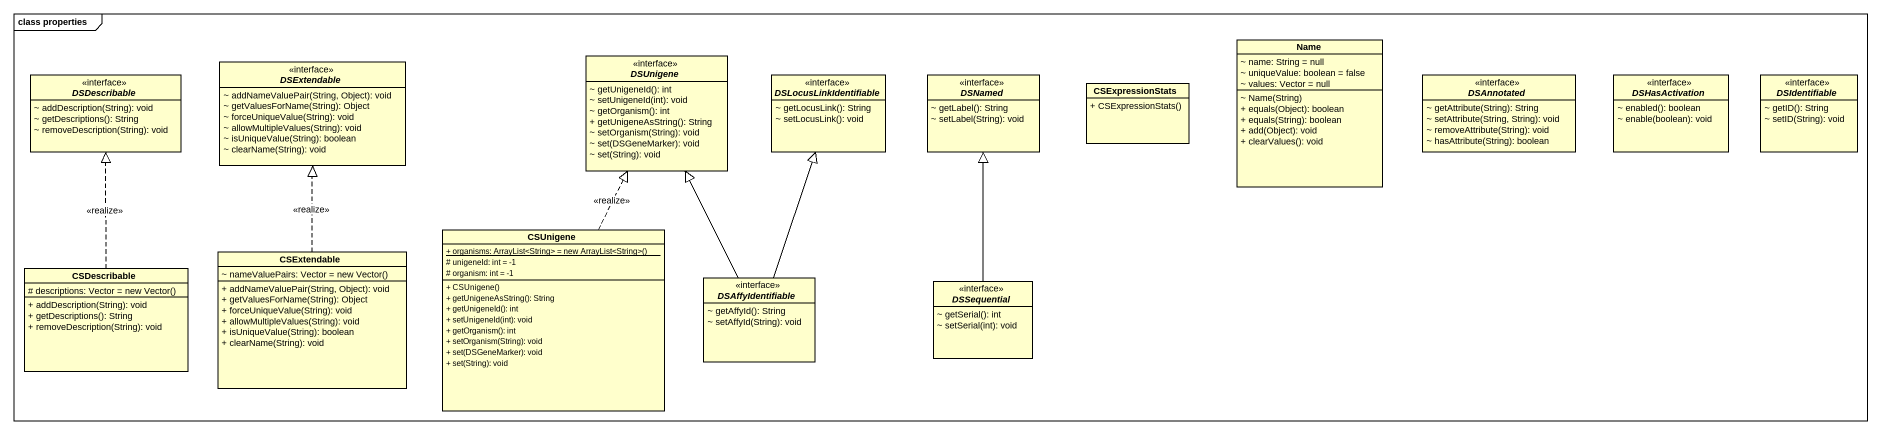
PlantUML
@startuml
mainframe class properties
hide circle
hide empty members
skinparam classAttributeIconSize 0
interface DSExtendable <<interface>> {
  ~ addNameValuePair(String, Object): void
  ~ getValuesForName(String): Object
  ~ forceUniqueValue(String): void
  ~ allowMultipleValues(String): void
  ~ isUniqueValue(String): boolean
  ~ clearName(String): void
}
interface DSUnigene <<interface>> {
  ~ getUnigeneId(): int
  ~ setUnigeneId(int): void
  ~ getOrganism(): int
  + getUnigeneAsString(): String
  ~ setOrganism(String): void
  ~ set(DSGeneMarker): void
  ~ set(String): void
}
class Name {
  ~ name: String = null
  ~ uniqueValue: boolean = false
  ~ values: Vector = null
  ~ Name(String)
  + equals(Object): boolean
  + equals(String): boolean
  + add(Object): void
  + clearValues(): void
}
interface DSDescribable <<interface>> {
  ~ addDescription(String): void
  ~ getDescriptions(): String
  ~ removeDescription(String): void
}
interface DSLocusLinkIdentifiable <<interface>> {
  ~ getLocusLink(): String
  ~ setLocusLink(): void
}
interface DSNamed <<interface>> {
  ~ getLabel(): String
  ~ setLabel(String): void
}
class CSExpressionStats {
  + CSExpressionStats()
}
interface DSAnnotated <<interface>> {
  ~ getAttribute(String): String
  ~ setAttribute(String, String): void
  ~ removeAttribute(String): void
  ~ hasAttribute(String): boolean
}
interface DSHasActivation <<interface>> {
  ~ enabled(): boolean
  ~ enable(boolean): void
}
interface DSIdentifiable <<interface>> {
  ~ getID(): String
  ~ setID(String): void
}
class CSExtendable {
  {field} ~ nameValuePairs: Vector = new Vector()
  + addNameValuePair(String, Object): void
  + getValuesForName(String): Object
  + forceUniqueValue(String): void
  + allowMultipleValues(String): void
  + isUniqueValue(String): boolean
  + clearName(String): void
}
class CSUnigene {
  {static} {field} + organisms: ArrayList<String> = new ArrayList<String>()
  # unigeneId: int = -1
  # organism: int = -1
  + CSUnigene()
  + getUnigeneAsString(): String
  + getUnigeneId(): int
  + setUnigeneId(int): void
  + getOrganism(): int
  + setOrganism(String): void
  + set(DSGeneMarker): void
  + set(String): void
}
class CSDescribable {
  {field} # descriptions: Vector = new Vector()
  + addDescription(String): void
  + getDescriptions(): String
  + removeDescription(String): void
}
interface DSAffyIdentifiable <<interface>> {
  ~ getAffyId(): String
  ~ setAffyId(String): void
}
interface DSSequential <<interface>> {
  ~ getSerial(): int
  ~ setSerial(int): void
}
CSExtendable .up.|> DSExtendable : <<realize>>
CSUnigene .up.|> DSUnigene : <<realize>>
CSDescribable .up.|> DSDescribable : <<realize>>
DSAffyIdentifiable -up-|> DSUnigene
DSAffyIdentifiable -up-|> DSLocusLinkIdentifiable
DSSequential -up-|> DSNamed
@enduml
